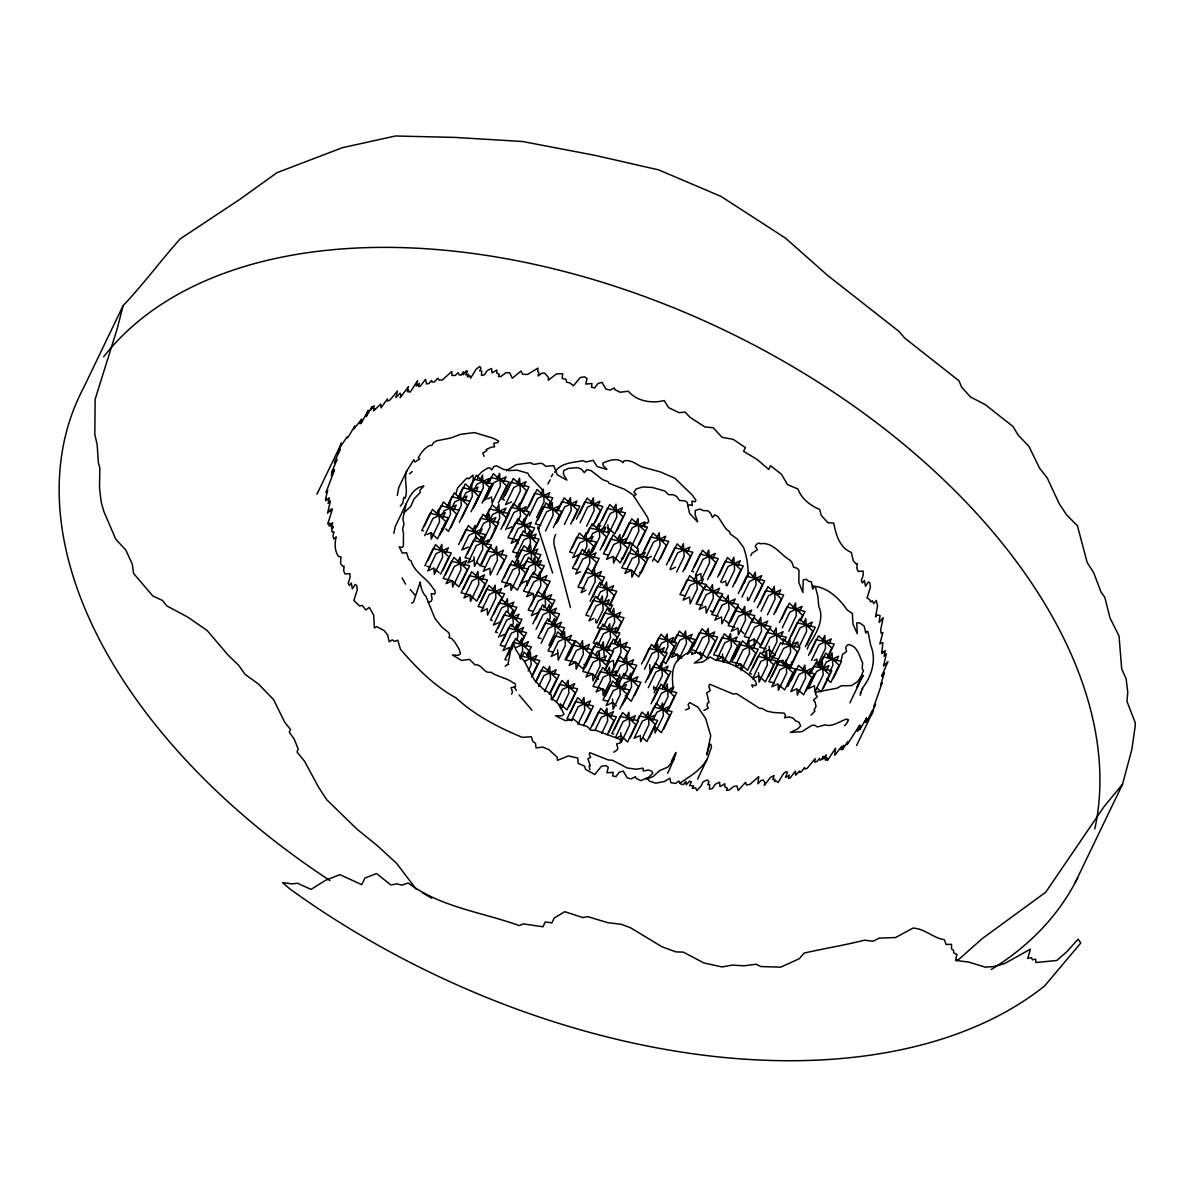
<?xml version="1.0" encoding="UTF-8"?>
<svg xmlns="http://www.w3.org/2000/svg" width="1195" height="1195" viewBox="0 0 1195 1195"><rect width="100%" height="100%" fill="white"/><g stroke="black" fill="none" stroke-linecap="round" stroke-linejoin="round"><path stroke-width="1.5" d="M849.929 702.839L863.014 675.414L860.027 679.716L861.356 676.385L857.622 681.598L851.572 685.601L841.19 685.81L837.172 688.171L816.394 692.054L815.438 694.041L817.231 696.715L813.436 700.195L815.08 701.928L816.021 706.529L814.064 710.009L814.96 711.159L811.002 715.088M840.951 661.447L842.52 654.367L846.553 651.559L845.791 647.57L846.583 645.912L848.629 644.463L851.856 645.554C858.563 649.064 859.832 657.833 862.626 662.822L862.178 668.647L863.522 670.514L859.354 680.717M872.529 712.399L870.991 714.744L872.933 709.725L866.375 721.899L865.21 722.497L865.942 720.57L864.926 721.795L866.614 717.896L859.728 729.831L860.714 726.037L857.398 731.25L859.743 725.126L847.135 744.709L847.793 741.632L842.475 749.683L843.879 745.277L841.205 749.758L841.877 746.143L834.767 755.315L835.589 748.145L827.433 760.588L827.418 758.601L825.386 760.154L826.656 757.525L824.475 758.706L826.268 754.971L822.787 759.049L823.37 756.315L821.174 759.915L819.845 760.08L819.516 758.242L817.126 761.349L814.691 762.171L815.169 758.631L807.252 768.265L804.922 769.042L804.534 767.534L801.203 771.985L799.589 772.104L799.694 770.954L795.631 775.182L795.452 771.104L790.059 778.05L788.327 778.393L789.312 775.122L785.533 777.452L787.43 772.254L786.34 771.597L783.651 773.434L778.035 782.531L776.451 781.157L774.659 781.515L774.943 779.274L772.821 779.693L774.076 775.495L770.416 777.452L764.307 785.339L765.009 782.904L763.217 780.051L761.081 780.484L757.884 783.8L758.735 776.601L750.057 784.278L746.442 785.01L745.59 782.307L738.196 790.448L736.852 785.922L733.909 786.37L728.711 790.313L726.381 790.239L727.396 788.102L724.782 786.803L724.797 783.696L720.047 786.654L719.539 782.187L715.297 784.249L712.444 788.491L709.427 789.193L709.696 784.652L707.664 784.592L708.979 781.859L707.35 779.932L703.078 781.784L701.047 786.011L696.79 790.627L695.684 787.864L692.249 788.401L693.518 785.772L689.56 785.653L691.352 781.933L689.515 781.201L686.184 784.786L685.945 781.47L683.241 784.697L680.523 783.86L678.85 781.052L675.474 783.442L670.798 782.635L669.902 778.124L664.48 781.455L655.711 783.203L649.393 781.112L646.734 777.945L640.953 780.649L636.203 778.483L635.396 776.675L631.333 778.841L627.196 777.915L623.237 771.089L619.234 772.254L615.918 776.66L612.736 775.958L613.169 772.299L606.911 772.821L608.27 767.235L605.85 765.622L601.488 766.249L594.722 774.509L585.669 769.401L584.25 765.92L578.111 763.441L577.768 758.078L568.417 755.927L557.497 760.349L557.169 757.167L548.789 749.549L542.605 747.054L536.047 747.936L535.524 743.35L532.761 741.438L531.431 736.777L522.185 737.315C498.39 727.471 475.012 715.417 455.967 697.835C434.143 686.02 416.622 667.856 400.459 649.348L397.815 640.221L394.41 641.446L392.304 639.833L389.212 641.82L387.673 635.068L384.088 630.512L376.53 626.598L374.408 628.002L373.691 615.186L369.3 607.418L365.775 609.973L362.219 605.447L359.561 605.97L353.899 600.458L357.29 589.747L356.737 585.58L355.288 584.4L352.316 588.821L351.315 583.026L349.269 585.535L348.193 583.16L350.06 577.693L349.896 573.54L345.086 574.018L343.682 570.926L344.07 566.116L342.86 566.46L340.59 563.562L340.948 556.945L338.558 556.437C334.466 550.955 334.615 543.307 336.139 536.884L333.734 539.02L332.987 535.898L333.973 531.79L332.404 532.253L331.762 530.67L333.241 526.547L331.508 528.444L332.613 522.648L330.821 526.368L330.462 523.38L329.208 526.009L329.237 523.007L327.729 523.888L332.479 508.995L331.373 508.936L330.059 511.669L329.88 510.145L327.549 513.193L330.432 500.959L328.087 503.364L329.282 497.822L327.669 499.794L326.803 498.569L325.787 500.705L325.578 498.942L327.699 490.204L325.981 492.519L334.48 469.964L331.359 475.535L333.644 469.575L331.568 472.578L336.975 459.582L334.54 463.421L334.57 462.002L340.231 449.171L337.677 453.756L341.441 443.33L340.62 446.318L347.133 436.937L347.013 438.072L348.432 436.653L354.855 425.943L353.81 429.065L361.667 419.176L359.874 422.91L361.308 421.208L360.053 423.822L361.487 421.85L361.069 423.508L368.224 410.348L366.193 416.652L372.078 406.584L370.913 409.84L374.184 405.807L373.512 408.451L374.692 408.705L373.662 410.841L380.727 404.059L381.026 407.824L387.389 398.936L387.613 401.191L390.257 399.757L397.457 391.019L395.829 397.651L400.131 393.155L400.982 395.336L400.146 397.666L408.421 386.732L406.942 390.78L408.496 389.943L407.973 392.02L409.287 391.318L410.214 392.199L417.608 380.622L416.204 386.045L419.445 383.341L418.459 386.597L420.192 386.254L425.599 379.308L426.57 383.968L428.811 383.52L431.634 380.458L431.739 381.758L434.099 382.191L438.027 378.158L438.968 380.07L442.255 379.995L451.785 371.525L451.919 375.499L455.355 375.394L458.178 372.616L459.104 374.886L461.061 375.17L463.481 371.735L463.257 374.722L466.199 370.853L467.499 371.182L465.691 374.916L468.664 374.319L467.409 376.948L470.053 375.842L470.561 378.173L476.342 368.971L479.778 366.507L481.002 368.15L479.688 370.883L481.719 370.943L481.451 375.484L484.468 374.782L487.321 370.54L491.563 368.478L492.071 372.945L496.836 369.972L496.806 373.094L499.435 374.393L498.405 376.53L500.735 376.604L505.933 372.661L509.667 372.78L512.311 378.247L520.99 371.033L522.648 374.319L527.473 374.468L537.989 368.105L537.72 371.6L538.811 372.317L538.108 376.007L541.903 373.124L544.756 373.213L548.505 377.486L548.266 380.249L556.497 373.901L562.696 373.766L562.158 378.486L566.057 379.353L566.535 382.146L569.836 382.878L573.51 385.761L580.277 377.5L584.639 376.873L587.044 378.471L585.699 384.073L591.958 383.55L591.51 387.21L594.707 387.912L598.023 383.505L602.026 382.34L605.985 389.167L610.122 390.078L614.185 387.927L614.992 389.734L620.235 392.244L628.316 391.213C636.935 401.401 651.753 403.641 664.211 400.579L668.632 407.659L679.133 412.663L685.064 412.126L690.247 417.473L705.02 427.018L713.146 427.705L722.138 437.355L733.118 439.297L745.396 447.572L743.604 451.307L757.227 459.537L768.714 469.441L770.506 465.721L781.47 474.236L787.505 484.602L797.991 489.024C801.427 498.718 810.434 505.649 819.695 509.428L821.264 515.389L827.851 522.723L833.781 523.141C835.798 534.284 839.697 547.997 851.318 552.389L853.26 560.679L856.008 563.935L857.233 563.592L856.83 568.402L858.234 571.479L863.044 571.001L863.208 575.168L861.341 580.621L862.431 583.011L864.463 580.501L865.479 586.282L868.451 581.86L869.885 583.04L870.453 587.223L867.062 597.918L869.512 599.472L870.632 601.936L872.365 600.741L873.679 603.654L876.323 600.443L877.548 605.94L875.576 616.814L877.145 615.007L880.073 615.559L879.102 622.476L883.195 617.606L880.67 629.75L881.103 633.395L882.911 632.603L879.819 643.866L882.836 642.492L881.716 653.575L882.746 651.439L883.598 652.649L885.211 650.678L884.031 656.234L886.376 653.814L883.478 666.048L888.019 661.567L881.925 675.489L882.836 674.174L882.015 676.609L884.434 672.531L880.566 685.303L882.209 682.614L873.679 707.111L875.487 704.467L871.499 714.042L872.992 711.144L872.529 712.399L856.621 745.456M747.861 576.752C748.653 566.848 746.726 556.362 743.544 547.37L737.405 539.169L730.145 533.851L729.697 531.924L725.843 528.743L718.105 516.808L714.849 514.821L712.459 517.54L710.726 513.402L707.828 510.743L703.452 510.623L699.882 509.115L695.385 510.385L695.057 514.388L697.641 521.916L689.575 513.387L687.11 502.139L684.556 500.765L679.567 500.466L676.684 496.522L673.577 494.849L668.483 494.581L664.659 490.966L652.485 487.47L642.805 486.962L636.188 488.889L633.962 492.116L636.203 494.446L633.903 495.731M397.308 495.507L398.757 487.515L406.673 471.054L413.799 459.657L414.74 462.077L419.699 458.999L418.355 458.118C420.55 453.039 424.778 447.781 429.946 445.332L431.679 445.571L433.636 442.613L436.593 440.821L450.903 437.982L460.463 434.353L474.37 432.575L493.415 438.296L498.614 441.015L497.882 442.538L493.744 443.226L494.611 446.855L491.444 447.094L486.096 449.634L486.828 450.649L482.81 453.01L484.109 456.356M744.515 582.921L745.844 578.44M1075.201 882.597L1122.553 784.189L1131.829 749.564L1135.25 725.694L1135.175 722.527L1126.96 701.36L1127.751 692.458L1126.183 679.029L1121.687 668.782L1119.028 635.979L1110.006 617.934L1104.837 597.455L1100.953 591.869L1093.679 572.734L1087.151 562.412L1077.457 525.8L1066.732 515.015L1059.203 503.692L1047.178 477.866L1039.605 468.216L1028.955 446.407L1018.11 435.025L1013.031 426.54L985.367 404.702L970.445 396.964L961.557 387.06L959.002 380.802L904.63 338.021L899.178 331.583L827.418 275.253L785.518 238.134L720.988 196.398L658.714 169.899L595.468 155.455L522.573 141.518L455.579 137.44L395.5 135.991L342.487 147.657L277.031 172.648L239.568 199.535L180.057 238.97C160.593 260.898 143.236 284.425 123.13 305.636L117.125 328.983L95.122 399.279L94.823 434.607L97.139 444.391L98.363 462.749L99.842 468.022L99.514 487.799L101.172 501.96L103.86 511.46L115.766 539.229L125.908 550.193L132.301 564.264L133.586 573.421L152.84 596.021L162.43 600.413L166.688 605.82L187.72 617.083L207.093 630.467L228.424 655.457L238.477 665.092L245.154 674.383L258.628 684.182L273.55 699.613L284.873 722.467L290.519 729.533L289.235 732.206L294.119 738.898L298.287 749.235L296.972 751.939L304.62 761.334L318.453 787.027L326.623 799.604L357.111 829.285L377.187 845.537L396.561 863.298L416.039 889.02M393.827 533.343L395.261 526.502L406.061 504.066C409.751 496.239 414.306 487.187 423.837 486.111L419.998 490.264L420.162 492.564L413.963 499.047L410.736 506.441L404.224 512.476M477.522 478.597L478.239 475.61L481.794 471.876L487.769 468.007L490.264 468.082L491.638 469.919L493.923 466.513L496.761 465.901L504.021 469.605L508.233 469.56L508.786 470.666L517.062 470.143L527.936 473.25L529.116 475.774L541.723 488.994L543.157 492.056M406.673 471.054C403.507 479.972 408.361 489.412 405.224 498.136L403.955 497.239L402.7 503.364L400.235 506.112M406.061 504.066L402.894 518.779L403.97 524.366L402.536 529.116L403.492 533L403.372 546.145L401.908 547.534L399.13 546.772L402.252 553.076L406.524 552.658L408.735 559.394L411.11 560.948C414.426 572.778 427.466 578.32 433.501 588.971L434.816 589.957L435.204 592.869L434.577 594.154L431.276 593.601L432.067 599.382L431.126 601.339L428.183 602.37M667.482 773.165C668.901 772.239 683.346 736.09 671.261 761.588M697.596 779.065L707.306 758.9L711.518 747.024L710.846 744.231L709.74 744.485L706.738 754.822L710.726 735.761L705.647 718.479L697.835 707.096L689.739 702.54L688.096 704.647L689.47 708.336L685.586 709.89M455.728 494.177L457.7 487.829L466.005 478.881L467.618 478.015L468.664 478.866L472.996 475.117L473.474 481.376M858.189 684.093L857.039 687.469L859.071 682.509M859.743 680.851L862.999 675.668M860.176 695.385L861.042 692.577L860.206 692.906L862.76 688.798L861.909 688.813C871.678 676.609 876.786 660.103 870.752 645.479L867.958 631.602L866.539 631.468L865.763 633.081L864.194 626.165L859.608 622.834L856.77 622.879L857.233 633.649L853.006 624.119L852.349 613.543L847.15 609.958C839.861 599.128 828.18 587.641 814.079 586.207L812.57 585.416M123.13 305.636L83.874 387.21A554.211 337.378 25.7 0 0 330.014 880.61M316.944 494.237L341.441 443.33M424.165 526.636L432.456 509.384L445.81 521.573L437.519 538.826L430.842 532.731L426.929 534.583M424.703 535.629L433.008 518.376L445.257 512.58L443.001 517.286M436.489 513.82L438.744 509.115L439.521 521.842L431.231 539.094L430.842 532.731M437.25 513.611L441.03 505.769L459.134 510.28M439.626 509.772L443.405 501.945L456.759 514.119L448.469 531.372L445.795 528.937M442.449 514.074L443.957 510.937L456.206 505.127L453.951 509.832M447.423 506.381L451.874 496.747L469.979 501.258M448.215 505.455L454.249 492.908L467.603 505.097L459.298 522.349M451.785 508.174L454.802 501.9L467.051 496.104L464.78 500.81M424.882 565.728L433.173 548.49L451.292 553.001L442.986 570.239M439.894 534.987L448.185 517.734L430.08 513.223L421.775 530.475L423.598 530.924M428.004 560.336L435.548 544.651L448.902 556.84L440.611 574.078M458.268 497.344L462.913 487.724L481.017 492.235L473.474 507.905M458.492 497.986L465.288 483.885L478.642 496.059L471.099 511.744M462.823 499.151L465.841 492.878L478.09 487.067L475.819 491.772M439.581 549.088L441.836 544.382L442.628 557.109L434.323 574.347L433.934 567.983L427.81 570.896L436.1 553.643L448.364 547.833L446.093 552.538M469.351 488.531L473.877 479.12L491.981 483.631L483.691 500.884M450.844 527.533L461.315 505.365L460.538 492.639M470.979 486.26L476.252 475.281L489.606 487.47L482.063 503.14M474.549 488.979L476.805 484.274L489.054 478.478L486.798 483.168M461.673 518.51L472.354 496.328L471.577 483.616M480.285 479.718L482.541 475.012L483.318 487.739L475.027 504.977M458.641 544.576L465.781 529.729L485.275 534.583L482.093 541.186M487.918 483.751L490.936 477.477L509.04 481.988L500.735 499.241M461.195 540.439L468.335 525.591L482.72 538.706M488.785 483.049L493.311 473.638L506.665 485.827L498.36 503.08M445.556 574.676L453.861 557.423L467.215 569.612L458.91 586.864L452.233 580.77L443.181 578.514L451.486 561.262L469.59 565.773L461.285 583.026M485.558 499.883L493.864 482.646L506.112 476.835L503.857 481.54M461.793 550.133L468.933 535.27L482.123 529.027L479.733 533.971M497.329 478.075L499.6 473.369L500.376 486.096L492.071 503.349M472.727 530.251L475.102 525.307L475.954 539.005M457.879 561.859L460.15 557.154L460.926 569.881L452.636 587.133L452.233 580.77L446.108 583.668L454.414 566.43L466.662 560.619L464.407 565.325M475.371 529.146L480.659 518.167L498.763 522.678L491.22 538.362M476.999 526.875L483.034 514.328L496.388 526.517L488.845 542.201M467.439 553.897L475.744 536.645L489.099 548.834L481.555 564.518M485.588 517.136L489.547 508.876L509.04 513.731L503.483 525.292M486.544 516.3L492.116 504.753L506.486 517.868L500.929 529.415M479.807 531.178L483.587 523.335L495.835 517.525L493.565 522.23M487.052 518.764L489.323 514.074L490.099 526.786L482.556 542.47M479.778 541.081L482.033 536.376L482.81 549.102L474.52 566.355L473.922 556.81M489.532 521.035L492.698 514.433L505.888 508.174L503.513 513.133M496.493 509.414L498.883 504.454L499.719 518.152L497.329 523.096M504.977 495.686L513.282 478.448L526.636 490.637L518.331 507.875M463.406 588.956L471.696 571.718L485.065 583.892L476.76 601.145L470.083 595.05L461.031 592.795L469.321 575.557L487.44 580.068L479.135 597.306M486.29 544.547L488.546 539.841L476.297 545.637L467.992 562.89L474.131 559.992M494.162 529.699L495.746 526.397M517.301 482.885L519.571 478.179L520.348 490.891L512.804 506.575M475.729 576.154L477.985 571.449L478.777 584.161L470.471 601.414L470.083 595.05L463.959 597.963L472.249 580.71L484.513 574.9L482.242 579.605M488.247 550.044L489.83 546.742L504.215 559.857L497.06 574.72M489.965 548.132L491.474 544.995L473.369 540.484L465.064 557.736L470.501 559.081M505.739 518.286L511.027 507.307L529.131 511.818L523.843 522.798M508.861 512.879L513.402 503.483L526.756 515.657L522.977 523.5M523.813 486.335L526.084 481.63L513.835 487.44L505.53 504.693L511.654 501.781M494.222 551.403L496.597 546.459L497.434 560.156L490.294 575.004L489.875 568.163L483.273 571.285L490.428 556.422L503.618 550.178L501.228 555.137M505.649 529.714L513.955 512.476L526.203 506.665L523.933 511.37M517.42 507.92L519.676 503.214L520.467 515.926L517.45 522.2M520.706 504.036L529.012 486.798L510.907 482.287L502.602 499.525L504.424 499.988M511.326 531.999L517.674 518.794L532.059 531.909L529.669 536.869M480.524 602.653L488.83 585.416L502.184 597.59L498.405 605.432M526.353 510.549L534.658 493.296L552.762 497.807L548.983 505.649M528.728 506.71L537.033 489.457L550.387 501.646L548.117 506.351M522.066 523.455L524.441 518.51L525.292 532.193M500.406 568.939L506.77 555.735L487.276 550.88L480.121 565.728L485.006 566.938M492.848 589.852L495.103 585.147L495.895 597.858L487.59 615.111L487.202 608.748L481.077 611.646L489.382 594.408L501.631 588.597L499.361 593.303M529.28 515.702L537.586 498.464L549.834 492.654L547.564 497.359M541.051 493.893L543.307 489.203L544.098 501.915L536.555 517.599M515.045 548.102L523.35 530.849L536.704 543.038L532.178 552.448M547.818 483.93L550.208 479.792M551.283 476.745L552.882 473.922M504.006 577.962L512.296 560.724L525.666 572.898L517.36 590.151L512.013 585.281M529.071 527.174L531.461 522.23L518.271 528.474L511.131 543.337L517.719 540.215L517.928 543.635M527.368 535.285L529.639 530.58L530.416 543.307L527.398 549.581M514.253 564.697L521.393 549.834L540.887 554.704L536.913 562.95M516.808 560.56L523.948 545.712L538.333 558.827L535.943 563.786M537.705 520.124L545.995 502.886L559.365 515.075L553.315 527.607M516.33 565.16L518.585 560.455L519.377 573.167L511.072 590.42L510.683 584.056L501.631 581.801L509.921 564.563L528.041 569.074L519.735 586.312M529.848 537.69L534.613 527.787L515.12 522.932L507.98 537.78L517.719 540.215M493.58 614.559L501.123 598.889L514.477 611.063L512.222 615.769M501.541 600.024L504.559 593.751L486.455 589.24L478.149 606.492L483.587 607.852M518.988 566.953L524.545 555.391L537.735 549.147L535.345 554.092M528.339 550.372L530.714 545.428L531.566 559.111M533.881 538.751L536.152 534.045L523.903 539.841L515.598 557.094L519.123 555.421M550.029 507.322L552.284 502.617L553.076 515.329L545.517 531.013M505.141 603.326L507.412 598.62L508.189 611.332M523.141 567.505L526.159 561.247L544.263 565.758L539.737 575.154M522.842 568.611L525.113 563.906L512.849 569.716L504.559 586.969L510.683 584.056M524.754 565.25L528.534 557.408L541.888 569.582L538.87 575.856M533.045 551.746L539.079 539.199L520.975 534.688L512.67 551.941L518.107 553.285M497.942 628.286L506.232 611.048L519.586 623.237L516.569 629.496M556.541 510.773L558.812 506.068L546.548 511.878L538.258 529.131L539.169 528.683M532.552 561.844L534.822 557.139L535.599 569.851L533.343 574.556M557.258 511.101L561.784 501.706L579.889 506.217L573.092 520.318M511.669 606.776L513.925 602.071L501.676 607.882L493.371 625.134L499.495 622.222M558.125 510.414L564.159 497.867L577.514 510.056L570.717 524.157M498.494 637.293L506.785 620.041L519.033 614.23L516.778 618.935M510.265 615.485L512.521 610.779L513.312 623.491L511.804 626.628M555.69 523.768L561.74 511.236L543.62 506.725L535.33 523.963L540.767 525.322M526.861 585.401L533.224 572.196L547.594 585.311L542.829 595.215M557.169 522.544L564.712 506.859L576.961 501.049L574.705 505.754M512.326 616.635L516.852 607.239L498.748 602.728L490.443 619.966L492.265 620.429M568.178 502.303L570.448 497.598L571.225 510.31L564.443 524.426M502.512 641.506L510.803 624.253L524.157 636.442L521.139 642.716M539.079 565.295L541.335 560.589L529.086 566.4L520.781 583.653L526.905 580.74L527.204 585.52M536.809 578.499L539.991 571.897L540.827 585.595L535.27 597.156M514.836 628.689L517.091 623.984L517.883 636.711L516.36 639.848M516.688 630.362L521.961 619.398L503.857 614.887L495.566 632.125L497.374 632.588M530.774 605.97L537.914 591.122L552.299 604.237L549.117 610.839M507.292 655.741L515.598 638.488L528.952 650.678L526.681 655.368M544.621 580.576L546.996 575.631L533.821 581.875L526.666 596.723L533.254 593.601L533.582 598.74M521.349 632.155L523.604 627.45L511.355 633.245L503.065 650.498L509.189 647.6L509.384 650.782M505.127 666.272L508.024 663.957L510.713 650.379L512.207 648.975L513.641 643.522L515.762 649.348L520.796 657.608L523.948 660.432L534.419 680.03L542.784 688.768L550.79 694.071L551.717 697.148L550.94 698.761C557.766 700.733 561.172 708.381 564.01 714.222L561.665 715.805L555.481 715.76L565.295 720.66L573.824 719.285L579.754 724.319L587.372 726.59L590.838 730.205L596.29 730.459L620.384 739.511L620.414 742.961L616.59 743.917L617.89 748.189L616.949 750.146L613.677 752.193M576.393 519.183L584.699 501.93L602.803 506.441L595.259 522.125M579.53 513.775L587.074 498.091L600.428 510.28L592.884 525.949M519.616 642.925L521.886 638.22L522.663 650.946L519.646 657.205M542.306 595.782L544.681 590.823L545.532 604.521L543.934 607.822M544.591 592.735L550.148 581.173L530.67 576.319L523.515 591.181L533.254 593.601M521.259 643.582L526.532 632.603L508.428 628.092L500.137 645.345L505.56 646.689M580.083 522.768L587.626 507.083L599.875 501.288L597.619 505.978M532.88 623.82L540.035 608.972L559.529 613.827L553.972 625.373M591.092 502.527L593.362 497.822L594.139 510.549L586.596 526.218M535.45 619.697L542.59 604.834L556.975 617.964L553.793 624.552M572.181 547.952L579.336 533.089L593.706 546.205L588.941 556.108M526.129 646.375L528.399 641.67L516.15 647.481M520.228 659.207L521.737 656.07L539.841 660.581L532.298 676.265M549.312 599.502L551.702 594.557L538.512 600.801L531.357 615.649L537.959 612.527M521.856 656.936L524.112 652.231L537.466 664.42L531.431 676.967M536.032 629.377L543.187 614.529L556.377 608.27L553.987 613.229M546.981 609.51L549.356 604.551L550.208 618.248L548.61 621.549M583.728 537.765L586.103 532.806L586.939 546.503L583.772 553.106M527.548 654.681L531.327 646.839L513.223 642.327L504.917 659.565L506.74 660.028M549.297 611.661L554.853 600.099L535.36 595.244L528.205 610.107L533.089 611.317M585.565 536.107L589.538 527.861L609.032 532.716L602.683 545.921M528.145 656.667L530.401 651.977L531.178 664.689L528.16 670.963M587.328 533.627L592.093 523.724L606.477 536.839L600.129 550.044M511.55 694.146L512.491 692.189L511.131 687.633L515 686.961L515.628 685.676L514.955 683.376L513.372 682.987C506.934 677.729 497.807 677.132 490.906 672.158C483.512 674.04 482.407 663.867 475.072 664.883L469.501 659.401L461.464 660.417L452.427 654.994L458.208 655.308L460.463 653.799L459.059 648.99L454.354 641.476L451.815 638.683L448.887 637.562L449.664 635.949L448.932 632.797L441.821 627.136L434.816 618.159L425.973 596.38C422.507 593.273 420.535 586.969 420.237 581.965L413.485 602.131L411.588 603.131M541.305 632.006L547.654 618.801L562.023 631.931L560.44 635.217M575.109 564.264L582.249 549.401L596.634 562.531L591.869 572.42M590.315 538.362L592.69 533.418L605.88 527.159L603.505 532.119M541.096 643.343L548.251 628.495L561.441 622.236L559.051 627.196M596.484 528.384L598.874 523.44L599.711 537.138L592.556 551.985L592.347 548.565M590.733 541.484L593.123 536.525L579.933 542.784L572.778 557.632L579.381 554.51M551.239 625.119L554.42 618.517L555.257 632.215L548.908 645.419M534.658 660.133L536.913 655.428L524.665 661.238M602.146 520.213L609.704 504.529L623.058 516.718L614.753 533.956L608.076 527.861M585.849 555.72L589.015 549.117L589.867 562.815L582.712 577.663M589.912 555.287L596.275 542.082L576.782 537.227L569.627 552.075L572.883 552.882M602.698 529.206L610.257 513.521L622.505 507.711L620.235 512.416M613.722 508.965L615.978 504.26L616.769 516.987L609.226 532.656M580.501 582.906L587.656 568.058L602.026 581.173L600.443 584.474M550.626 646.734L557.766 631.886L572.151 645.001L564.996 659.864M593.646 557.796L596.036 552.837L582.846 559.096L575.691 573.944L580.65 571.598M535.763 681.389L541.036 670.41L559.14 674.921L550.85 692.174M535.868 682.255L543.411 666.586L556.765 678.76L549.222 694.444M561.411 634.396L564.593 627.793L545.099 622.939L537.944 637.786L541.201 638.593M592.033 572.719L594.423 567.774L595.259 581.457L588.911 594.662M593.631 569.94L599.188 558.394L579.694 553.539L572.539 568.387L577.424 569.612M562.158 636.547L564.533 631.602L565.384 645.285L558.229 660.148L557.602 649.871M538.691 686.557L543.964 675.578L556.213 669.768L553.957 674.473M547.444 671.022L549.7 666.317L550.492 679.029L544.442 691.576M605.985 549.73L613.125 534.882L627.509 547.997L620.354 562.845L614.364 557.378M617.128 530.132L625.433 512.879L607.329 508.368L599.024 525.606L600.846 526.069M599.053 576.438L601.443 571.494L588.254 577.738L581.099 592.601L586.043 590.255M569.164 640.266L571.554 635.322L558.364 641.566L551.209 656.428L557.811 653.292M617.516 539.542L619.891 534.583L620.728 548.281L613.588 563.144L613.169 556.287L606.567 559.409L613.722 544.562L626.912 538.318L624.522 543.262M590.106 601.219L597.261 586.372L616.754 591.226L609.599 606.074M592.66 597.097L599.815 582.234L614.185 595.364L609.42 605.253M623.432 536.032L631.737 518.779L645.091 530.968L636.786 548.221L630.109 542.127L627.509 543.352M600.622 585.296L604.595 577.051L585.102 572.181L577.947 587.044L584.445 588.657M589.21 609.48L595.558 596.275L609.943 609.39M568.342 654.083L574.705 640.879L555.212 636.009L548.057 650.872L552.941 652.082M568.581 655.771L575.736 640.908L590.121 654.023M597.231 598.531L600.413 591.928L613.603 585.669L611.213 590.629M624.731 543.456L632.289 527.772L644.538 521.976L642.268 526.681M604.207 586.909L606.582 581.95L607.418 595.648L604.252 602.25M635.008 524.784L638.025 518.51L638.802 531.237L630.497 548.49M551.941 700.016L559.484 684.332L577.588 688.843L569.283 706.096M599.95 600.936L602.325 595.976L603.176 609.674L596.813 622.879M554.316 696.177L561.859 680.493L575.213 692.682L566.908 709.935L560.231 703.84L560.53 708.605M580.128 645.569L582.503 640.625L583.339 654.322L576.199 669.17L575.781 662.329L566.027 659.894L573.182 645.046L592.675 649.901L585.52 664.749L583.952 664.36M556.377 702.033L562.412 689.485L574.661 683.689L572.405 688.395M565.877 684.929L568.148 680.224L568.925 692.951L561.381 708.635M624.283 563.756L631.438 548.908L645.808 562.023L638.668 576.871L631.483 570.314L621.729 567.894L628.884 553.031L648.377 557.886L641.222 572.749L639.654 572.36M606.97 604.655L609.345 599.711L596.156 605.955L589.015 620.803L593.96 618.457M587.133 649.303L589.523 644.344L576.334 650.588L569.178 665.451L575.781 662.329L582.966 668.886L594.02 646.256L613.513 651.111L608.748 661.014M599.905 623.611L607.06 608.763L621.43 621.878L615.873 633.44M639.161 544.382L647.466 527.129L629.362 522.618L621.056 539.871L622.879 540.319M635.83 553.569L638.205 548.624L639.041 562.307L631.901 577.17L631.483 570.314L624.88 573.436L632.035 558.588L645.225 552.344L642.835 557.288M595.767 638.892L602.922 624.044L617.292 637.159L614.917 642.103M609.316 611.855L612.497 605.253L593.004 600.398L585.864 615.261L589.105 616.067M603.684 626.703L607.658 618.442L620.832 612.198L618.457 617.143M592.601 650.379L596.574 642.133L610.944 655.248L607.777 661.851M585.356 667.378L592.511 652.53L606.881 665.645L604.506 670.589M611.437 613.423L613.827 608.479L614.663 622.162L610.69 630.422M597.948 645.285L603.505 633.723L616.695 627.48L614.32 632.424M642.298 554.121L650.603 536.869L668.707 541.38L660.402 558.633M644.673 550.283L652.978 533.03L666.332 545.219L658.027 562.472L654.023 558.812M607.299 628.704L609.689 623.76L610.525 637.443L604.969 649.005M595.573 655.114L597.171 651.813L610.361 645.569M600.965 646.794L603.341 641.849L604.177 655.532M596.888 657.19L599.278 652.231L600.114 665.929L592.959 680.791L592.541 673.935L582.802 671.515L589.942 656.653L609.435 661.507L605.462 669.768M570.149 713.325L577.693 697.641L591.047 709.83L583.504 725.514M645.987 557.707L653.531 542.022L665.779 536.226L663.509 540.932M656.996 537.466L659.267 532.761L660.043 545.488L652.5 561.172M571.449 720.749L578.246 706.633L590.494 700.838L588.239 705.543M581.711 702.077L583.982 697.372L584.758 710.099L577.977 724.215M607.658 649.692L610.839 643.089L630.333 647.944L623.984 661.149M607.971 650.513L613.393 638.966L627.778 652.082L623.013 661.985M603.908 660.91L606.283 655.965L593.093 662.209L585.953 677.057L592.541 673.935L598.531 679.402M595.558 682.285L602.698 667.422L617.083 680.538L615.485 683.839M615.081 642.925L619.846 633.036L600.353 628.167L593.213 643.029L599.711 644.643M612.408 651.947L613.991 648.646L627.181 642.402L624.791 647.346M616.993 645.27L620.16 638.668L621.012 652.365L610.107 675.265M607.09 672.083L609.465 667.139L610.316 680.836L603.161 695.684L602.743 688.843L592.989 686.408L600.144 671.56L619.637 676.415L615.664 684.66M585.879 721.675L593.422 705.991L575.318 701.48L567.013 718.733L572.45 720.077M612.662 671.127L619.817 656.279L634.186 669.394L630.213 677.64M666.437 564.981L674.727 547.728L692.831 552.239L684.541 569.492M668.812 561.142L677.102 543.889L690.456 556.078L682.913 571.763M614.096 675.817L616.486 670.858L603.296 677.102L596.141 691.965L602.743 688.843L606.343 692.114M605.521 695.878L612.662 681.03L627.046 694.146L619.891 709.008M615.634 675.862L620.399 665.959L633.589 659.715L631.214 664.659M589.957 729.533L598.262 712.295L616.366 716.806L608.823 732.475M592.332 725.694L600.637 708.456L613.991 720.645L607.194 734.746M670.111 568.566L677.655 552.882L689.903 547.086L687.648 551.791M681.135 548.326L683.391 543.62L684.167 556.347L676.624 572.032M595.155 729.996L601.19 717.448L613.438 711.637L611.168 716.343M617.053 685.691L619.428 680.747L620.28 694.444L613.125 709.292L612.497 699.015M617.471 685.706L621.445 677.46L640.938 682.315L634.575 695.52M604.655 712.892L606.926 708.187L607.702 720.899L601.668 733.446M620.026 681.583L623.999 673.323L638.369 686.453L631.229 701.301L625.239 695.834M624.238 676.28L627.42 669.678L626.583 655.98M622.207 687.962L624.597 683.017L637.786 676.758L635.396 681.718M628.376 677.998L630.766 673.039L631.602 686.737L624.462 701.584M624.059 689.41L626.449 684.466L613.259 690.71L606.119 705.573L612.706 702.451L616.306 705.722M630.392 678.461L636.741 665.256L617.247 660.402M641.581 664.017L649.124 648.332L667.243 652.843L661.193 665.391M622.446 704.871L629.601 690.023L610.107 685.168L602.967 700.016L607.837 701.226M643.956 660.178L651.499 644.493L664.868 656.682L659.58 667.661M614.275 729.742L622.58 712.489L635.934 724.678L627.629 741.931L620.952 735.836L617.053 737.688M653.964 647.511L658.505 638.1L676.609 642.611L668.304 659.864M654.83 646.809L660.88 634.261L674.234 646.45L665.929 663.703L663.255 661.253M644.508 669.17L652.052 653.486L664.315 647.69L662.045 652.395M682.509 590.435L689.664 575.587L704.034 588.702M694.19 567.52L702.496 550.268L715.85 562.457L707.545 579.709M655.532 648.93L657.788 644.224L658.579 656.951L650.274 674.189M615.589 737.166L623.133 721.496L635.381 715.685L633.111 720.391M657.653 651.096L661.433 643.254L673.681 637.458L671.411 642.163M626.598 716.925L628.869 712.235L629.645 724.947L621.34 742.2L620.758 732.654M664.898 638.698L667.168 633.992L667.945 646.719L664.928 652.993M695.49 574.944L703.048 559.26L715.297 553.464L713.027 558.17M694.041 580.247L696.431 575.288L697.268 588.986L690.127 603.833L689.814 598.71M706.514 554.704L708.784 549.999L709.561 562.726L702.018 578.41M645.36 682.554L652.903 666.885L671.022 671.396L663.464 687.065M647.735 678.73L655.278 663.046L668.647 675.235L662.598 687.767M648.287 687.722L655.831 672.038L668.095 666.227L665.824 670.933M659.311 667.482L661.567 662.777L662.359 675.504L654.053 692.741M701.062 583.967L703.452 579.022L690.262 585.266L683.107 600.114L689.709 596.992M673.218 642.835L676.997 634.993L695.102 639.504L688.305 653.605M674.085 642.133L679.372 631.154L692.727 643.343L687.439 654.307M637.249 720.615L639.504 715.91L657.608 720.421L649.318 737.673M637.353 721.481L641.879 712.071L655.233 724.26L646.943 741.497L642.925 737.853M630.004 738.092L638.309 720.839L620.205 716.328L611.9 733.581L613.722 734.029M709.92 575.87L718.225 558.618L700.121 554.107L691.815 571.359L693.638 571.808M697.686 601.907L705.737 584.893L720.122 598.008M705.005 587.865L706.603 584.564L687.11 579.709L679.955 594.572L684.825 595.782M683.391 635.591L685.661 630.885L686.438 643.597L678.894 659.281M634.127 738.316L642.432 721.063L654.681 715.267L652.425 719.958M651.036 703.736L658.579 688.051L676.684 692.562L668.378 709.815M653.411 699.897L660.954 684.212L674.309 696.401L666.765 712.086M645.897 716.507L648.168 711.802L648.945 724.529L640.654 741.766L640.251 735.418M710.129 589.553L712.504 584.594L713.355 598.292L706.2 613.154L705.782 606.298L699.18 609.42L706.335 594.572L719.524 588.328L717.134 593.273M648.646 718.076L653.919 707.111L672.038 711.622L663.733 728.86M650.259 715.805L656.294 703.272L669.663 715.446L661.358 732.699L656.01 727.83M654.711 707.32L661.507 693.205L673.756 687.409L671.485 692.114M717.612 577.065L725.156 561.381L743.26 565.892L734.955 583.145M719.226 574.795L727.531 557.542L740.885 569.731L732.58 586.984M664.973 688.649L667.243 683.943L668.02 696.67L662.732 707.649M689.903 639.041L692.174 634.336L679.925 640.147L671.62 657.399L677.744 654.487L678.133 660.85M653.082 720.107L656.847 712.265L669.11 706.454L666.84 711.159M660.327 707.709L662.583 703.004L663.374 715.715L655.069 732.968L654.681 726.605M720.54 582.219L728.084 566.535L740.332 560.739L738.062 565.444M731.549 561.979L733.82 557.273L734.596 570L727.053 585.684M693.653 645.987L701.943 628.749L715.297 640.923L707.007 658.176L701.659 653.307M720.286 598.829L722.676 593.87L703.183 589.015L696.028 603.878L702.526 605.492M694.952 653.411L702.496 637.742L714.744 631.931L712.489 636.636M705.976 633.186L708.232 628.48L709.023 641.192L700.718 658.445M725.843 600.219L728.218 595.259L729.069 608.957L721.914 623.82L721.496 616.964L714.909 620.086L722.049 605.238L735.239 598.994L732.864 603.938M750.818 555.675L752.043 553.136L757.421 549.775L755.315 546.339L756.106 544.681L758.81 542.963L760.319 543.755C773.255 541.664 780.574 555.092 789.805 559.977L791.912 562.352L793.57 567.132L797.244 568.327L798.977 570.269L798.857 582.488L802.846 592.481L803.204 580.023L806.401 579.216L808.537 581.233L811.345 581.831L812.72 589.135L813.72 587.044L815.363 586.73L817.873 596.529L818.754 606.343C824.909 619.712 815.856 634.261 808.388 645.838L807.312 649.199M738.301 593.497L746.591 576.244L764.695 580.755L756.405 598.008M710.129 652.769L717.672 637.084L699.568 632.573L691.278 649.826L696.7 651.185M740.676 589.658L748.966 572.42L762.32 584.594L754.03 601.847M716.014 651.036L724.304 633.798L737.673 645.972L729.368 663.225L722.691 657.13L713.639 654.875L721.929 637.622L740.049 642.133L732.49 657.818M741.976 597.082L749.519 581.412L761.768 575.602L759.512 580.307M730.772 621.519L737.927 606.657L752.297 619.772L744.261 636.621L749.131 637.846M752.999 576.856L755.255 572.151L756.047 584.863L748.488 600.547M728.338 638.235L730.593 633.529L731.385 646.241L723.841 661.925M742.304 611.317L744.694 606.373L745.531 620.071L738.39 634.918L737.972 628.077L731.37 631.199L738.525 616.351L751.715 610.092L749.325 615.052M734.85 641.685L737.121 636.98L724.857 642.79L716.567 660.028L722.691 657.13M757.301 607.747L765.592 590.494L783.696 595.005L775.406 612.258M759.676 603.908L767.967 586.655L781.321 598.844L773.777 614.529M734.163 658.087L742.468 640.834L755.823 653.023L747.517 670.275L742.185 665.391M751.685 622.251L754.867 615.649L735.373 610.794M751.58 622.595L753.97 617.636L768.34 630.766M760.976 611.332L768.519 595.648L780.768 589.852L778.513 594.557M735.478 665.51L743.021 649.826L755.27 644.03M772 591.092L774.255 586.386L775.047 599.113L767.489 614.798M746.487 645.27L748.757 640.565L749.534 653.292L741.244 670.544L740.84 664.181L731.788 661.925L740.093 644.673L758.198 649.184L750.654 664.868M758.347 622.311L760.737 617.352L761.573 631.05L753.014 648.736M765.368 626.031L767.743 621.071L754.553 627.33L747.413 642.178L754 639.056L761.2 645.614L769.356 628.256L783.741 641.371L782.142 644.673M769.311 629.929L770.894 626.628L751.401 621.773M752.775 668.124L760.319 652.455L773.673 664.629L765.383 681.882L760.035 677.012M773.748 632.917L776.123 627.972L776.974 641.67L769.819 656.518L769.192 646.241M779.334 622.655L786.878 606.985L804.982 611.496L800.456 620.907M781.709 618.831L789.253 603.146L802.607 615.335L800.351 620.026M764.337 656.891L766.607 652.186L767.384 664.898L759.094 682.151L758.496 672.606M782.262 627.823L789.805 612.139L802.054 606.328L799.799 611.033M793.271 607.583L795.541 602.878L796.318 615.589L788.775 631.274M780.753 636.636L783.143 631.692L769.953 637.936L762.798 652.799L769.401 649.677L775.391 655.129M770.865 660.342L773.12 655.637L760.871 661.447L752.566 678.7L758.691 675.787M784.697 640.55L786.295 637.249L766.802 632.394L759.647 647.242L766.144 648.855M768.505 676.475L776.048 660.805L757.944 656.294L749.638 673.532L751.461 673.995M787.4 643.403L797.14 622.729L815.259 627.241L806.954 644.493M772.075 676.221L779.618 660.551L792.972 672.725L784.667 689.978L779.334 685.108M791.224 636.143L799.515 618.89L812.869 631.079L805.325 646.749M792.524 643.567L800.067 627.883L812.331 622.087L810.061 626.778M783.636 664.988L785.907 660.282L786.683 672.994L778.393 690.247L777.99 683.884L771.865 686.796L780.171 669.544L792.419 663.733L790.164 668.438M803.548 623.327L805.803 618.622L806.595 631.348L799.037 647.018M785.07 663.703L790.627 652.141L789.79 638.459M794.421 647.122L796.796 642.178L783.606 648.422L776.466 663.27L783.054 660.148L783.367 665.286M787.804 684.571L795.347 668.901L777.243 664.39L768.938 681.628L774.375 682.987M787.893 686.453L796.184 669.2L814.303 673.711L805.998 690.964M791.015 681.045L798.559 665.376L811.928 677.55L803.623 694.803L798.275 689.933M808.567 655.278L816.11 639.594L834.215 644.105L828.18 656.653M810.195 653.008L818.485 635.755L831.839 647.944L827.313 657.355M802.592 669.812L804.847 665.107L805.639 677.819L797.334 695.072L796.945 688.708L790.821 691.606L799.111 674.368L811.375 668.558L809.105 673.263M811.495 660.432L819.038 644.747L831.287 638.952L829.031 643.657M822.518 640.191L824.774 635.486L825.566 648.213L817.26 665.466L816.872 659.102L814.273 660.327M809.941 674.085L813.705 666.242L831.81 670.754L823.519 688.006M810.807 673.382L816.08 662.403L829.435 674.592L821.144 691.845L817.126 688.186M818.844 666.287L823.37 656.891L841.474 661.403L833.184 678.64M819.71 665.6L825.745 653.053L839.099 665.242L830.809 682.479L826.791 678.82M820.114 666.84L822.369 662.135L823.146 674.861L814.856 692.114L814.467 685.751L808.328 688.649L816.633 671.411L828.882 665.6L826.626 670.305M823.28 668.319L826.298 662.045L838.546 656.234L836.291 660.94M829.763 657.489L832.034 652.784L832.81 665.495L829.793 671.769M1122.553 784.189L1104.075 806.58L1045.73 892.217L982.111 938.702L959.286 958.987L956.105 960.646M674.159 759.288L667.9 767.056L659.461 770.73L653.202 776.511L646.405 779.155M844.551 725.679C845.627 725.32 850.347 718.225 847.449 719.659L846.747 718.942C840.04 721.242 831.615 727.426 825.147 724.827L817.499 726.948L814.452 725.186L811.973 725.275L801.845 731.654L790.403 732.415L797.767 728.845L800.65 725.858L798.917 722.109L795.616 720.869L792.838 717.941L788.909 716.94L784.532 717.822L785.533 715.73L784.234 713.146L773.374 712.474L766.966 711.204L761.768 708.232L759.915 708.575L736.717 693.697L733.118 694.011L709.74 684.227L708.784 686.214L710.233 690.561L706.678 692.891L709.083 702.615L707.47 703.093L707.067 705.857L708.306 708.157L703.87 710.472M554.629 472.234C561.157 462.525 572.988 462.614 582.996 460.687L585.983 462.017L593.138 460.344L597.201 466.573L606.896 469.441L603.131 465.527L602.937 462.943C609.017 460.583 617.561 457.073 623.043 462.659L623.82 461.061C629.87 458.94 636.397 464.228 641.775 466.872L660.163 471.831L674.951 478.284L692.323 495.118L695.923 500.227L695.191 501.766L691.98 501.049L692.219 505.634L689.799 504.738L687.976 505.754M707.306 758.9C700.823 770.207 690.053 776.287 679.731 783.248M506.441 470.755L516.106 464.676L530.729 462.689C534.27 466.603 538.616 461.927 542.739 463.794L545.831 466.349L553.733 465.602L557.199 474.773L566.908 480.106L563.487 474.206L563.607 470.621L568.626 468.32L577.842 467.693L581.696 469.366L584.28 472.622L586.924 469.65L591.137 470.651L602.489 479.568L608.135 481.66L609.047 483.303L624.656 489.338L633.006 494.879L647.6 517.375L648.676 521.065L647.72 523.052L644.986 522.618L644.807 527.189M409.512 473.803L412.245 471.577M647.526 778.274L652.769 773.284L651.932 771.358L648.482 769.968L643.194 771.044L643.119 768.161L636.218 769.236L627.166 767.982L612.617 760.304L608.225 759.945L589.852 752.671L589.18 754.045L590.629 757.301L587.865 758.735L590.3 765.816L589.09 766.144L589.897 769.655M487.784 498.838L491.683 496.986M463.436 549.341L468.38 547.011M507.875 528.668L511.774 526.816M646.151 558.842L651.35 556.377M500.705 636.233L504.619 634.381M670.275 569.701L675.489 567.237M507.845 664.734L508.771 664.286M696.969 575.452L700.867 573.615L701.166 578.38M722.004 582.727L725.903 580.889M606.851 663.494L613.438 660.372L613.857 667.228M616.545 679.253L619.846 677.684L619.637 674.264M697.731 653.321L700.33 652.082L700.524 655.263M735.642 666.646L740.84 664.181M635.053 737.883L638.952 736.03M608.3 555.077L603.415 553.868L610.57 539.005L630.064 543.859L622.909 558.722L621.34 558.334M517.495 565.504L520.736 566.31M718.255 616.157L711.757 614.544L718.897 599.681L738.39 604.536L728.218 625.642L734.716 627.27M426.69 566.191L430.319 567.087M778.184 658.938L773.314 657.728L780.454 642.865L799.948 647.72L792.808 662.583L791.224 662.194M602.22 628.958L597.351 627.748L604.506 612.901L623.984 617.755L616.844 632.603L615.276 632.215M670.514 652.694L677.744 654.487M670.679 688.141L672.322 689.052L673.069 687.498C672.008 677.953 671.321 663.643 680.299 658.191C683.122 655.846 689.814 649.856 692.532 652.739L691.756 654.382L696.551 652.156L700.688 654.875L701.838 657.668L694.235 663.031L702.555 662.045L710.188 656.981L715.476 660.193C729.966 661.761 745.486 669.827 755.613 681.314L756.345 684.347L755.718 685.646L751.685 684.944L752.775 687.215M422.328 892.695L431.754 898.192M819.531 661.537L822.205 663.972M783.009 638.742L797.394 651.858L790.239 666.705L785.459 662.344M740.362 630.258L743.962 633.544M725.096 620.25L728.681 623.521L735.836 608.673L721.451 595.558L712.967 612.856L710.577 610.675M679.074 655.711L681.747 658.146M654.994 687.603L657.668 690.038M476.79 562.427L479.464 564.862M435.264 569.208L439.267 572.868M410.273 589.583L414.994 595.035M519.138 694.982L531.954 710.188M514.537 687.409L516.374 690.441M402.073 577.872L405.553 584.131M537.69 526.965L552.613 573.003M554.674 547.19L570.478 607.613M797.901 642.238L798.096 645.405M754 639.056L754.418 645.897M747.443 597.351L747.637 600.517M726.007 582.473L726.202 585.655M722.497 653.949L722.975 661.896M653.665 686.378L653.859 689.56M649.692 664.659L650.17 672.606M607.882 524.695L608.374 532.641M602.952 645.449L603.161 648.885M595.707 619.398L595.917 622.819M491.787 498.569L491.981 501.751M449.693 501.676L450.47 514.388L442.18 531.641L441.986 528.459M1077.711 877.727A554.211 337.378 25.7 0 1 991.178 969.548M103.577 356.872A554.211 337.378 25.7 0 1 722.422 329.252A554.211 337.378 25.7 0 1 1094.814 828.852M554.629 547.19A37.508 23.302 25.8 0 1 555.72 534.509M956.792 954.536L955.612 960.407L968.876 962.109L985.322 967.173L993.538 966.591L1004.607 963.573L1030.419 949.159L1027.715 958.45L1031.584 957.748L1032.435 959.839L1035.647 959.122L1035.96 962.528L1056.813 960.481L1066.926 951.623L1078.159 939.15L1080.773 943.034L1044.505 986.069A581.651 354.093 25.7 0 1 289.787 888.871L282.632 882.702L292.177 883.882L297.555 883.239L311.058 889.409L325.413 880.401L339.858 874.635L361.726 884.659L364.923 878.041L376.515 873.515L390.899 884.987L396.859 883.852L402.013 885.151L408.167 882.971C440.821 907.334 481.943 912.129 519.317 925.617L523.261 923.869L542.963 926.797L545.293 921.942L551.866 922.899L554.226 918.014L564.757 911.695L582.816 917.566L587.686 916.61L607.568 922.63L621.146 924.288L630.497 927.753L661.836 946.694L675.668 951.832L683.316 952.131L703.855 962.931L722.019 966.949L732.177 965.097L744.007 965.799L756.241 964.26L760.856 966.561L780.664 967.158L799.261 958.734L804.086 953.087C824.162 948.501 844.716 945.23 864.358 940.196L872.962 941.227L879.236 938.135L895.593 937.537L913.01 928.082C924.706 928.59 933.19 938.075 944.379 939.688L946.022 944.483L951.504 944.319L951.564 948.964L953.565 950.339L953.64 952.774L956.792 954.536"/></g></svg>
